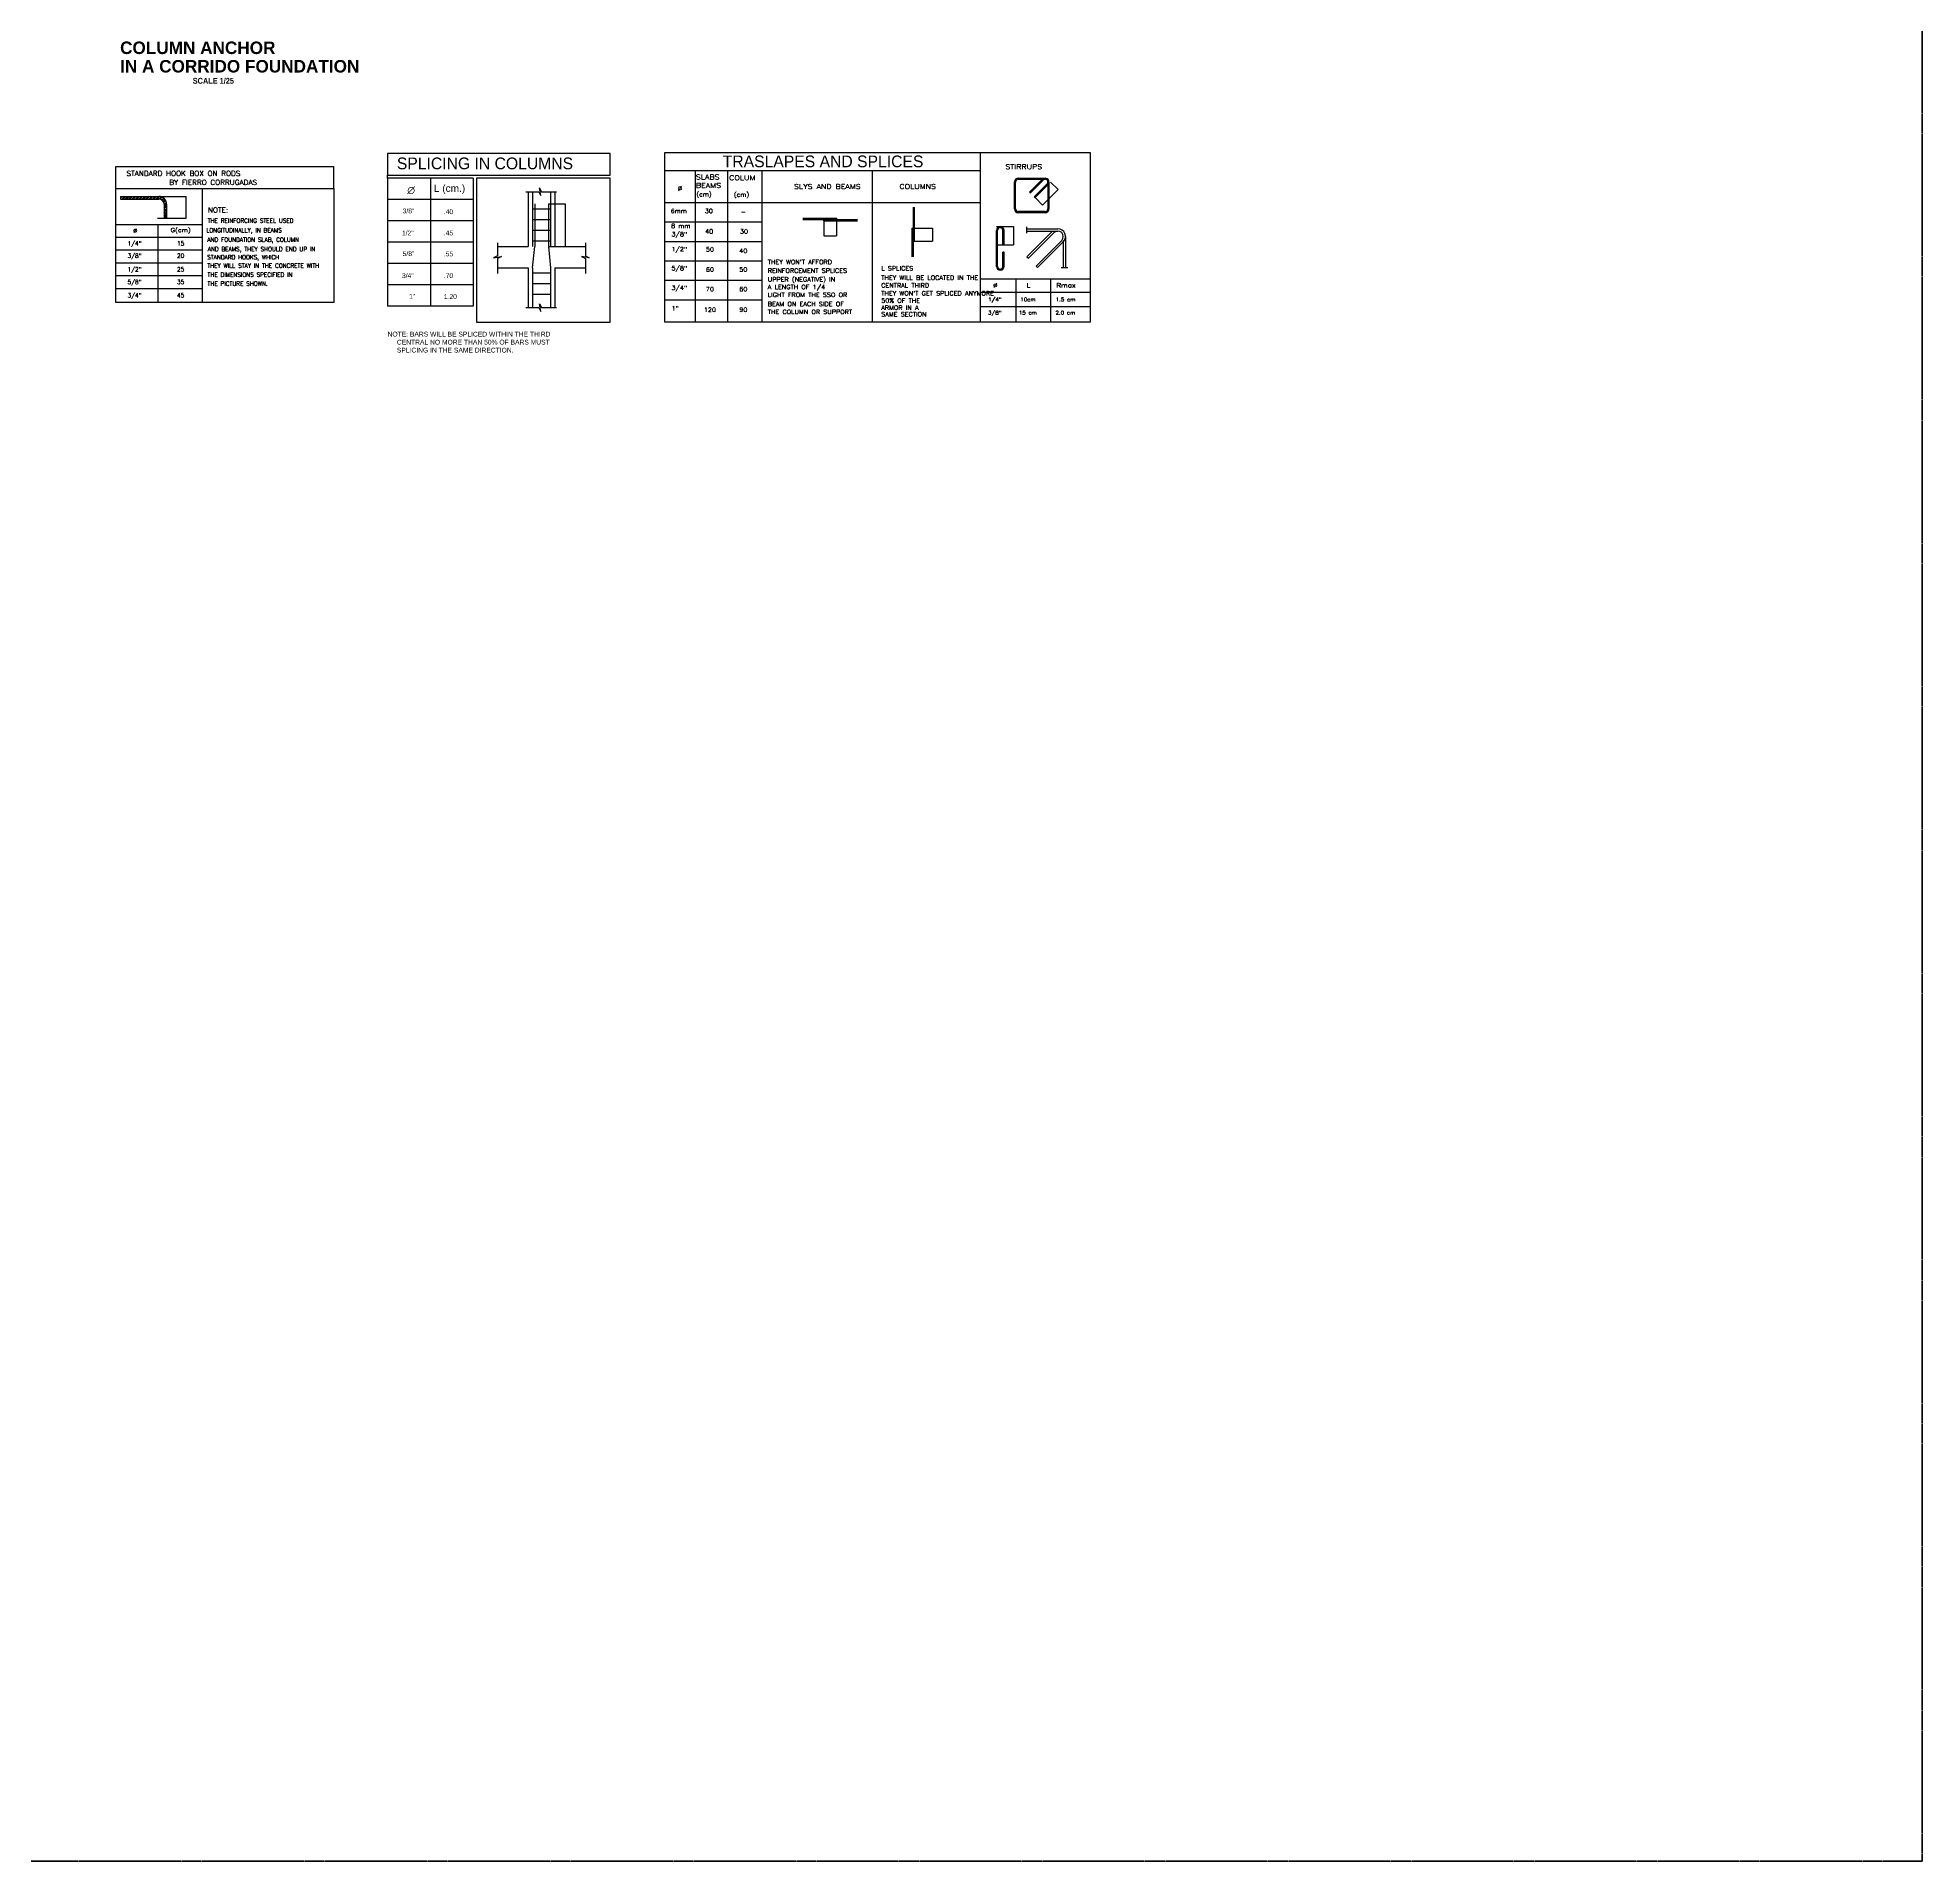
# Model space of a CAD drawing. Header units: millimetres. Extents: x -249630 to 95394, y -188036 to 109963.
# Drawn here: x 19292 to 36951, y -92290 to -75203 of the extents above; entities that cross this region are included whole.
import ezdxf
from ezdxf.enums import TextEntityAlignment as Align

# ---------------------------------------------------------------- set-up
doc = ezdxf.new("R2010")
doc.units = ezdxf.units.MM
doc.header["$PDMODE"] = 2
doc.linetypes.add('DASHED2', pattern=[9.525, 6.35, -3.175])
for name, color, linetype in [('05', 5, 'Continuous'), ('CASCO', 5, 'Continuous'), ('Concreto', 2, 'Continuous'), ('CONTORNO', 5, 'Continuous'), ('cotas', 1, 'Continuous'), ('DETALLES', 3, 'Continuous'), ('SOMBRA', 252, 'Continuous'), ('TEXTOS', 11, 'Continuous'), ('TITULOS', 180, 'Continuous'), ('VENTEXT', 3, 'Continuous'), ('VIGA-PUERTAS', 2, 'Continuous')]:
    doc.layers.add(name, color=color, linetype=linetype)
doc.styles.add('COTAS', font='arial.ttf', dxfattribs={"width": 1.1})
doc.styles.add('DESCRIPCION(E)', font='swisscbi.ttf', dxfattribs={"width": 1.1, "oblique": 15, "height": 0.15})
doc.styles.add('RO-2', font='stylu.ttf')
doc.styles.add('ROMANS', font='romans')
doc.styles.add('SIMPLEX', font='simplex.shx', dxfattribs={"height": 0.1})
doc.styles.add('Textos', font='arial.ttf')
doc.styles.add('TITULOS(E)', font='swisscbi.ttf', dxfattribs={"oblique": 15, "height": 0.23})
doc.dimstyles.new('Copy of COTA1-25', dxfattribs={"dimscale": 0.25, "dimtxt": 0.22, "dimasz": 0.12, "dimexe": 0.08, "dimexo": 0.05, "dimgap": 0.076, "dimtad": 2, "dimtih": 1, "dimtoh": 1, "dimzin": 4, "dimdsep": 46, "dimtxsty": 'COTAS', "dimblk": 'ARCHTICK', "dimcen": -0.1, "dimclrd": 141, "dimclre": 141, "dimclrt": 11, "dimadec": 0, "dimazin": 0, "dimtfac": 1, "dimtix": 1, "dimtmove": 1, "dimatfit": 3, "dimfxl": 1, "dimtolj": 1, "dimtzin": 0, "dimarcsym": 0})
doc.dimstyles.new('LUIS', dxfattribs={"dimscale": 0.05, "dimtxt": 2, "dimasz": 0.1, "dimexe": 1, "dimexo": 1, "dimgap": 1, "dimtad": 1, "dimlfac": 0.5, "dimzin": 4, "dimdsep": 46, "dimtxsty": 'ROMANS', "dimblk": 'ARCHTICK', "dimcen": 2.5, "dimdle": 1, "dimclrd": 2, "dimclre": 1, "dimclrt": 3, "dimadec": 0, "dimazin": 0, "dimtfac": 1, "dimtix": 1, "dimtmove": 2, "dimatfit": 3, "dimldrblk": 'OPEN', "dimfxl": 1, "dimtolj": 1, "dimtzin": 0, "dimarcsym": 0})
doc.dimstyles.new('PL50', dxfattribs={"dimtxt": 0.085, "dimasz": 0.095, "dimexe": 0.1, "dimexo": 0.2, "dimgap": 0.035, "dimtad": 1, "dimzin": 4, "dimdsep": 46, "dimtxsty": 'Standard', "dimblk1": 'ARROW', "dimblk2": 'ARROW', "dimsah": 1, "dimcen": 63.5, "dimdle": 0.1, "dimclrd": 1, "dimclre": 1, "dimclrt": 3, "dimaunit": 1, "dimadec": 0, "dimazin": 0, "dimtfac": 1, "dimtdec": 4, "dimtmove": 2, "dimatfit": 3, "dimldrblk": 'ARROW', "dimfxl": 1, "dimtolj": 1, "dimtzin": 0, "dimarcsym": 0})

# ---------------------------------------------------------------- blocks, each defined once
blk = doc.blocks.new('_ArchTick')
at = {"color": 0, "linetype": 'ByBlock', "const_width": 0.15}
blk.add_lwpolyline([(-0.5, -0.5), (0.5, 0.5)], dxfattribs=at)
blk = doc.blocks.new('*D388')
at = {"layer": 'CASCO', "color": 1, "lineweight": -2, "ltscale": 0.2, "transparency": 16777216}
for p, q in [((20421, -76691), (20684, -76691)), ((20415, -76894), (20684, -76894))]:
    blk.add_line(p, q, dxfattribs=at)
at = {"layer": 'CASCO', "color": 2, "lineweight": -2, "ltscale": 0.2, "transparency": 16777216}
blk.add_line((20684, -76894), (20684, -76691), dxfattribs=at)
at = {"layer": 'Defpoints', "color": 0, "ltscale": 0.2, "transparency": 16777216}
for p in [(20421, -76691), (20684, -76691), (20415, -76894)]:
    blk.add_point(p, dxfattribs=at)
at = {"layer": 'CASCO', "color": 2, "lineweight": -2, "ltscale": 0.2, "transparency": 16777216, "xscale": 0.005000000000000001, "yscale": 0.005000000000000001, "zscale": 0.005000000000000001}
for p, rotation in [((20684, -76691), 90), ((20684, -76894), 270)]:
    blk.add_blockref('_ArchTick', p, dxfattribs=dict(at, rotation=rotation))
at = {"layer": 'CASCO', "color": 3, "ltscale": 0.2, "transparency": 16777216, "insert": (20684, -76792), "char_height": 0.1, "attachment_point": 5, "rotation": 90, "style": 'ROMANS'}
blk.add_mtext('\\A1;Fsimplex.shx; G', dxfattribs=at)
blk = doc.blocks.new('_Open')
at = {"color": 0, "linetype": 'ByBlock', "lineweight": -2}
for p, q in [((-1, 0), (0, 0)), ((-1, 0), (0, 0)), ((0, 0), (-1, 0))]:
    blk.add_line(p, q, dxfattribs=at)
blk = doc.blocks.new('*D389')
at = {"layer": 'Defpoints', "color": 0, "transparency": 16777216}
for p in [(24077, -76760), (24077, -77160), (24235, -77160)]:
    blk.add_point(p, dxfattribs=at)
at = {"layer": 'SOMBRA', "color": 141, "lineweight": -2, "transparency": 16777216}
for p, q in [((24077, -76760), (24235, -76760)), ((24235, -76760), (24235, -77160)), ((24077, -77160), (24235, -77160))]:
    blk.add_line(p, q, dxfattribs=at)
at = {"layer": 'SOMBRA', "color": 141, "lineweight": -2, "transparency": 16777216, "xscale": 0.03, "yscale": 0.03, "zscale": 0.03}
for p, rotation in [((24235, -76760), 90), ((24235, -77160), 270)]:
    blk.add_blockref('_ArchTick', p, dxfattribs=dict(at, rotation=rotation))
at = {"layer": 'SOMBRA', "color": 11, "transparency": 16777216, "insert": (24235, -76960), "char_height": 0.055, "attachment_point": 5, "style": 'COTAS'}
blk.add_mtext('\\A1;L', dxfattribs=at)
blk = doc.blocks.new('ARROW')
at = {"color": 1, "linetype": 'ByBlock'}
blk.add_line((1, 0), (-1, 0), dxfattribs=at)
at = {"layer": 'cotas', "color": 4}
blk.add_line((0, 0), (0, 0), dxfattribs=at)
blk = doc.blocks.new('*D433')
at = {"color": 1, "linetype": 'Continuous', "lineweight": -2, "transparency": 16777216}
for p, q in [((26657, -76907), (26657, -77059)), ((26778, -76907), (26778, -77059)), ((26657, -77059), (26778, -77059))]:
    blk.add_line(p, q, dxfattribs=at)
at = {"layer": 'Defpoints', "color": 0, "linetype": 'Continuous', "transparency": 16777216}
for p in [(26657, -76906), (26778, -76906), (26778, -77059)]:
    blk.add_point(p, dxfattribs=at)
at = {"color": 1, "linetype": 'Continuous', "lineweight": -2, "transparency": 16777216, "xscale": 0.095, "yscale": 0.095, "zscale": 0.095, "rotation": 180}
blk.add_blockref('ARROW', (26657, -77059), dxfattribs=at)
at = {"color": 1, "linetype": 'Continuous', "lineweight": -2, "transparency": 16777216, "xscale": 0.095, "yscale": 0.095, "zscale": 0.095}
blk.add_blockref('ARROW', (26778, -77059), dxfattribs=at)
at = {"color": 3, "linetype": 'Continuous', "transparency": 16777216, "insert": (26718, -77059), "char_height": 0.085, "attachment_point": 5}
blk.add_mtext('\\A1;L', dxfattribs=at)
blk = doc.blocks.new('*D434')
at = {"color": 1, "linetype": 'Continuous', "lineweight": -2, "transparency": 16777216}
for p, q in [((27494, -76986), (27677, -76986)), ((27677, -76986), (27677, -77108)), ((27494, -77108), (27677, -77108))]:
    blk.add_line(p, q, dxfattribs=at)
at = {"layer": 'Defpoints', "color": 0, "linetype": 'Continuous', "transparency": 16777216}
for p in [(27494, -76986), (27494, -77108), (27677, -77108)]:
    blk.add_point(p, dxfattribs=at)
at = {"color": 1, "linetype": 'Continuous', "lineweight": -2, "transparency": 16777216, "xscale": 0.095, "yscale": 0.095, "zscale": 0.095}
for p, rotation in [((27677, -76986), 90), ((27677, -77108), 270)]:
    blk.add_blockref('ARROW', p, dxfattribs=dict(at, rotation=rotation))
at = {"color": 3, "linetype": 'Continuous', "transparency": 16777216, "insert": (27677, -77047), "char_height": 0.085, "attachment_point": 5, "rotation": 90}
blk.add_mtext('\\A1;L', dxfattribs=at)
blk = doc.blocks.new('*D435')
at = {"color": 1, "linetype": 'Continuous', "lineweight": -2, "transparency": 16777216}
for p, q in [((28275, -76973), (28435, -76973)), ((28435, -76973), (28435, -77143)), ((28286, -77143), (28435, -77143))]:
    blk.add_line(p, q, dxfattribs=at)
at = {"layer": 'Defpoints', "color": 0, "linetype": 'Continuous', "transparency": 16777216}
for p in [(28275, -76973), (28285, -77143), (28435, -77143)]:
    blk.add_point(p, dxfattribs=at)
at = {"color": 1, "linetype": 'Continuous', "lineweight": -2, "transparency": 16777216, "xscale": 0.095, "yscale": 0.095, "zscale": 0.095}
for p, rotation in [((28435, -76973), 90), ((28435, -77143), 270)]:
    blk.add_blockref('ARROW', p, dxfattribs=dict(at, rotation=rotation))
at = {"color": 3, "linetype": 'Continuous', "transparency": 16777216, "insert": (28435, -77058), "char_height": 0.085, "attachment_point": 5, "rotation": 90}
blk.add_mtext('\\A1;L', dxfattribs=at)
blk = doc.blocks.new('*D445')
at = {"color": 1, "linetype": 'Continuous', "lineweight": -2, "transparency": 16777216}
for p, q in [((28708, -76771), (28853, -76626)), ((28783, -76555), (28854, -76626)), ((28637, -76701), (28708, -76771))]:
    blk.add_line(p, q, dxfattribs=at)
at = {"layer": 'Defpoints', "color": 0, "linetype": 'Continuous', "transparency": 16777216}
for p in [(28783, -76555), (28853, -76626), (28637, -76700)]:
    blk.add_point(p, dxfattribs=at)
at = {"color": 1, "linetype": 'Continuous', "lineweight": -2, "transparency": 16777216, "xscale": 0.095, "yscale": 0.095, "zscale": 0.095}
for p, rotation in [((28853, -76626), 45.00000000366647), ((28708, -76771), 225.0000000036665)]:
    blk.add_blockref('ARROW', p, dxfattribs=dict(at, rotation=rotation))
at = {"color": 3, "linetype": 'Continuous', "transparency": 16777216, "insert": (28781, -76698), "char_height": 0.085, "attachment_point": 5, "rotation": 45}
blk.add_mtext('\\A1;L', dxfattribs=at)

msp = doc.modelspace()

# ---------------------------------------------------------------- hatches: boundary and pattern name
h = msp.add_hatch()
h.set_pattern_fill('ANSI32', color=2, scale=60, style=0)
h.set_pattern_definition([(45, (108030.063, -139846.198), (-15.9099026, 15.9099026), []), (45, (108040.67, -139846.198), (-15.9099026, 15.9099026), [])])
h.paths.add_polyline_path([(20476.157, -76762.233), (20476.157, -76894.233), (20500.157, -76894.233), (20500.157, -76762.233, 0.414208912), (20428.158, -76690.233, 0.000003997), (20428.157, -76690.233), (20428.157, -76690.233), (20068.157, -76690.233), (20068.157, -76714.233), (20428.157, -76714.233, -0.414213562)])

# ---------------------------------------------------------------- linework, layer by layer
at = {"color": 2, "linetype": 'Continuous'}
for p, q in [((25165.843, -76280.898), (25165.843, -77484.685)), ((20023.762, -77683.602), (20023.762, -76615.602)), ((22067.43, -76615.602), (22067.43, -77683.602)), ((22571.096, -76518.161), (22571.096, -77718.161)), ((23371.096, -76518.161), (22571.096, -76518.161)), ((22971.096, -76518.161), (22971.096, -77718.161)), ((23371.096, -76518.161), (23371.096, -77718.161)), ((24656.642, -76518.161), (23403.286, -76518.161)), ((23403.286, -76518.161), (23403.286, -77866.809)), ((24656.642, -77866.809), (24656.642, -76518.161)), ((28444.596, -76806.659), (28444.596, -76554.911)), ((28454.802, -76806.659), (28454.802, -76554.911)), ((28480.317, -76519.19), (28732.065, -76519.19)), ((28480.317, -76529.396), (28732.065, -76529.396)), ((28706.807, -76529.652), (28586.528, -76649.931)), ((28714.023, -76536.869), (28593.744, -76657.148)), ((28750.107, -76572.953), (28629.828, -76693.231)), ((28757.324, -76580.169), (28637.045, -76700.448)), ((28757.58, -76579.91), (28757.58, -76806.659)), ((28767.786, -76554.911), (28767.786, -76806.659)), ((28586.528, -76649.931), (28593.744, -76657.148)), ((28629.828, -76693.231), (28637.045, -76700.448)), ((28732.065, -76832.174), (28480.317, -76832.174)), ((28732.065, -76842.38), (28480.317, -76842.38)), ((28560.15, -77034.831), (28560.15, -76973.595)), ((28275.289, -77345.729), (28275.289, -77008.931)), ((28285.495, -77345.729), (28285.495, -77008.931)), ((28336.525, -77143.31), (28336.525, -77008.931)), ((28346.731, -77143.31), (28336.525, -77143.31)), ((28346.731, -77143.31), (28346.731, -77008.931)), ((28560.15, -76994.007), (28851.225, -76994.007)), ((28560.15, -77014.419), (28851.225, -77014.419)), ((28800.708, -77014.932), (28560.15, -77255.489)), ((28815.141, -77029.365), (28574.584, -77269.923)), ((28887.309, -77101.532), (28646.751, -77342.09)), ((28901.742, -77115.966), (28661.184, -77356.524)), ((28902.255, -77115.448), (28902.255, -77356.524)), ((28922.667, -77065.449), (28922.667, -77356.524)), ((28336.525, -77345.729), (28336.525, -77211.35)), ((28346.731, -77211.35), (28336.525, -77211.35)), ((28346.731, -77345.729), (28346.731, -77211.35)), ((28560.15, -77255.489), (28574.584, -77269.923)), ((28646.751, -77342.09), (28661.184, -77356.524)), ((28127.029, -77463.521), (29155.301, -77463.521)), ((28881.843, -77356.524), (28943.079, -77356.524)), ((22067.43, -77683.602), (20023.762, -77683.602)), ((28127.029, -77587.999), (29155.301, -77587.999)), ((23371.096, -77718.161), (22571.096, -77718.161)), ((23403.286, -77866.809), (24656.642, -77866.809))]:
    msp.add_line(p, q, dxfattribs=at)
at = {"color": 8, "linetype": 'Continuous'}
for p, q in [((28127.029, -76449.523), (25165.843, -76449.523)), ((25456.34, -77865.995), (25456.34, -76449.523)), ((25758.745, -77865.995), (25758.745, -76449.523)), ((26078.938, -77865.995), (26078.938, -76449.523)), ((27115.121, -77865.995), (27115.121, -76449.523)), ((28127.029, -76749.523), (25165.843, -76749.523)), ((26078.938, -76931.773), (25165.843, -76931.773)), ((26078.938, -77114.023), (25165.843, -77114.023)), ((26078.938, -77114.023), (25165.843, -77114.023)), ((26078.938, -77296.273), (25165.843, -77296.273)), ((26078.938, -77478.523), (25165.843, -77478.523)), ((28459.387, -77865.995), (28459.387, -77463.521)), ((28784.028, -77865.995), (28784.028, -77463.521)), ((26078.938, -77660.773), (25165.843, -77660.773)), ((29155.301, -77725.514), (28127.029, -77725.514))]:
    msp.add_line(p, q, dxfattribs=at)
at = {"color": 2}
for p, q in [((20833.473, -76615.602), (20833.473, -77683.602)), ((20023.762, -76951.602), (20833.473, -76951.602)), ((20418.38, -76951.602), (20418.38, -77683.602)), ((20023.762, -77071.602), (20833.473, -77071.602)), ((20023.762, -77191.602), (20833.473, -77191.602)), ((20023.762, -77311.602), (20833.473, -77311.602)), ((20023.762, -77431.602), (20833.473, -77431.602)), ((20023.762, -77551.602), (20833.473, -77551.602))]:
    msp.add_line(p, q, dxfattribs=at)
at = {"color": 4}
for p, q in [((20068.157, -76690.233), (20428.157, -76690.233)), ((20068.157, -76690.233), (20068.157, -76714.233)), ((20068.157, -76714.233), (20428.157, -76714.233)), ((20476.157, -76762.233), (20476.157, -76894.233)), ((20500.157, -76762.233), (20500.157, -76894.233)), ((20500.157, -76894.233), (20476.157, -76894.233))]:
    msp.add_line(p, q, dxfattribs=at)
at = {"color": 3, "linetype": 'Continuous'}
for p, q in [((27493.772, -76791.891), (27493.772, -77254.504)), ((27505.922, -76791.891), (27505.922, -77107.791)), ((26462.579, -76894.225), (26778.479, -76894.225)), ((26462.579, -76906.375), (26972.879, -76906.375)), ((26656.979, -76918.525), (26656.979, -76906.375)), ((26656.979, -76918.525), (26972.879, -76918.525)), ((26778.479, -76906.375), (26778.479, -76894.225)), ((27481.622, -76986.291), (27481.622, -77254.504)), ((27481.622, -76986.291), (27493.772, -76986.291)), ((27493.772, -77107.791), (27505.922, -77107.791))]:
    msp.add_line(p, q, dxfattribs=at)
at = {"color": 2, "linetype": 'Continuous'}
msp.add_lwpolyline([(25165.843, -77865.995), (28127.029, -77865.995), (28127.029, -76280.898), (25165.843, -76280.898)], close=True, dxfattribs=at)
msp.add_lwpolyline([(28127.029, -77865.995), (29155.301, -77865.995), (29155.301, -76280.898), (28127.029, -76280.898)], dxfattribs=at)
for centre, radius, start, end in [((28480.317, -76554.911), 35.721, 90, 180), ((28480.317, -76554.911), 25.515, 90, 180), ((28732.065, -76554.911), 25.515, 315, 135), ((28732.065, -76554.911), 35.721, 315, 90), ((28480.317, -76806.659), 35.721, 180, 270), ((28480.317, -76806.659), 25.515, 180, 270), ((28732.065, -76806.659), 25.515, 270, 0), ((28732.065, -76806.659), 35.721, 270, 0), ((28311.01, -77008.931), 35.721, 0, 180), ((28311.01, -77008.931), 25.515, 0, 180), ((28851.225, -77065.449), 51.03, 315, 135), ((28851.225, -77065.449), 71.442, 315, 90), ((28311.01, -77345.729), 35.721, 180, 0), ((28311.01, -77345.729), 25.515, 180, 0)]:
    msp.add_arc(centre, radius, start, end, dxfattribs=at)
at = {"color": 4}
for radius in [72, 48]:
    msp.add_arc((20428.157, -76762.233), radius, 0, 90, dxfattribs=at)
at = {"layer": '05', "linetype": 'Continuous'}
for p, q in [((20023.762, -76409.903), (22067.43, -76409.903)), ((24656.285, -76288.841), (22571.096, -76288.841)), ((22571.096, -76288.841), (22571.096, -76489.521)), ((24656.285, -76489.521), (24656.285, -76288.841)), ((20023.762, -76615.602), (22067.43, -76615.602)), ((22571.096, -76489.521), (24656.285, -76489.521))]:
    msp.add_line(p, q, dxfattribs=at)
for points in [[(20023.762, -76615.602), (20023.762, -76409.903)], [(22067.43, -76615.602), (22067.43, -76409.903)]]:
    msp.add_lwpolyline(points, dxfattribs=at)
at = {"layer": 'CONTORNO'}
for p, q in [((23927.259, -76645.492), (23927.259, -77159.549)), ((23948.966, -76759.549), (23948.966, -77159.549)), ((24077.103, -76759.549), (24077.103, -77159.549)), ((24097.259, -76645.492), (24097.259, -77159.549)), ((23927.259, -77359.549), (23948.966, -77159.549)), ((24077.103, -77159.549), (24097.259, -77359.549)), ((23927.259, -77359.549), (23927.259, -77731.254)), ((24097.259, -77359.549), (24097.259, -77731.254))]:
    msp.add_line(p, q, dxfattribs=at)
at = {"layer": 'CONTORNO', "color": 1}
for p, q in [((24097.259, -76809.549), (23927.259, -76809.549)), ((24097.259, -76909.549), (23927.259, -76909.549)), ((24097.259, -77009.549), (23927.259, -77009.549)), ((24097.259, -77109.549), (23927.259, -77109.549)), ((24097.259, -77409.549), (23927.259, -77409.549)), ((24097.259, -77509.549), (23927.259, -77509.549)), ((24097.259, -77609.549), (23927.259, -77609.549))]:
    msp.add_line(p, q, dxfattribs=at)
at = {"layer": 'DETALLES'}
for p, q in [((22571.096, -76518.161), (22571.096, -76489.521)), ((23371.096, -76718.161), (22571.096, -76718.161)), ((23887.259, -76645.492), (23887.259, -77159.549)), ((24137.259, -76645.492), (24137.259, -77159.549)), ((23371.096, -76918.161), (22571.096, -76918.161)), ((23371.096, -77118.161), (22571.096, -77118.161)), ((23600.628, -77159.549), (23887.259, -77159.549)), ((24137.259, -77159.549), (24423.89, -77159.549)), ((23371.096, -77318.161), (22571.096, -77318.161)), ((23371.096, -77518.161), (22571.096, -77518.161)), ((23600.628, -77359.549), (23887.259, -77359.549)), ((23887.259, -77359.549), (23887.259, -77731.254)), ((24137.259, -77359.549), (24423.89, -77359.549)), ((24137.259, -77359.549), (24137.259, -77731.254))]:
    msp.add_line(p, q, dxfattribs=at)
at = {"layer": 'SOMBRA', "color": 3, "linetype": 'DASHED2', "lineweight": 90}
msp.add_lwpolyline([(2208.367, -58233.003), (36950.996, -58233.003), (36950.996, -92289.765), (2208.367, -92289.765)], close=True, dxfattribs=at)
at = {"layer": 'VENTEXT', "color": 1}
for p, q in [((23600.628, -77123.998), (23600.628, -77245.523)), ((23600.628, -77245.523), (23563.924, -77265.917)), ((23563.924, -77265.917), (23636.794, -77251.745)), ((23636.794, -77251.745), (23600.628, -77271.448)), ((23600.628, -77271.448), (23600.628, -77413.544))]:
    msp.add_line(p, q, dxfattribs=at)
for points in [[(23864.885, -76645.492), (23986.41, -76645.492), (24006.805, -76682.196), (23992.632, -76609.325), (24012.335, -76645.492), (24154.431, -76645.492)], [(24423.89, -77123.998), (24423.89, -77245.523), (24460.594, -77265.917), (24387.724, -77251.745), (24423.89, -77271.448), (24423.89, -77413.544)], [(23864.885, -77731.254), (23986.41, -77731.254), (24006.805, -77767.957), (23992.632, -77695.087), (24012.335, -77731.254), (24154.431, -77731.254)]]:
    msp.add_lwpolyline(points, dxfattribs=at)

# ---------------------------------------------------------------- texts
at = {"color": 3}
for s, height, style, width, p in [('STANDARD HOOK BOX ON RODS', 47.5, 'SIMPLEX', 1.05, (20124.436, -76498.313)), ('STIRRUPS', 45, 'ROMANS', 1.2, (28359.445, -76434.592)), ('BY FIERRO CORRUGADAS', 47.5, 'SIMPLEX', 1.05, (20525.048, -76581.806)), ('SLABS', 45, 'ROMANS', 1.2, (25459.34, -76530.764)), ('BEAMS', 45, 'ROMANS', 1.2, (25459.34, -76609.45)), ('COLUM', 45, 'ROMANS', 1.2, (25771.035, -76537.621)), ('NOTE:', 47.5, 'SIMPLEX', 1.05, (20886.77, -76840.659)), (' ø            ', 41.8, 'SIMPLEX', 1.2, (20150.894, -77024.569)), ('  G(cm)', 38, 'SIMPLEX', 1.2, (20474.628, -77024.568)), (' LONGITUDINALLY, IN BEAMS ', 40, 'SIMPLEX', 0.975, (20845.137, -77027.195)), ('THE REINFORCING STEEL USED ', 40, 'SIMPLEX', 0.975, (20885.157, -76936.343)), (' 1/4"           15', 40, 'SIMPLEX', 0.975, (20107.363, -77150.311)), ('AND FOUNDATION SLAB, COLUMN', 40, 'SIMPLEX', 0.975, (20881.584, -77115.635)), ('AND BEAMS, THEY SHOULD END UP IN', 40, 'SIMPLEX', 0.975, (20885.306, -77203.805)), (' 3/8"           20', 40, 'SIMPLEX', 0.975, (20107.363, -77265.491)), (' 1/2"           25', 40, 'SIMPLEX', 0.975, (20107.363, -77392.587)), ('THEY WILL STAY IN THE CONCRETE WITH', 40, 'SIMPLEX', 0.975, (20881.082, -77358.641)), ('STANDARD HOOKS, WHICH ', 40, 'SIMPLEX', 0.975, (20881.082, -77279.15)), (' 5/8"           35', 40, 'SIMPLEX', 0.975, (20107.363, -77511.739)), ('THE DIMENSIONS SPECIFIED IN ', 40, 'SIMPLEX', 0.975, (20883.472, -77443.186)), ('THE PICTURE SHOWN.', 40, 'SIMPLEX', 0.975, (20883.472, -77526.327)), (' 3/4"           45', 40, 'SIMPLEX', 0.975, (20107.363, -77636.849))]:
    msp.add_text(s, height=height, dxfattribs=dict(at, style=style, width=width)).set_placement(p)
at = {"color": 4, "linetype": 'Continuous', "style": 'RO-2'}
msp.add_text('SPLICING IN COLUMNS', height=110, dxfattribs=at).set_placement((22657.43, -76435.475))
msp.add_text('TRASLAPES AND SPLICES', height=110, dxfattribs=at).set_placement((26650.906, -76416.609), align=Align.CENTER)
at = {"color": 3, "style": 'ROMANS', "width": 1.2}
for s, p in [('Ø', (25310.195, -76637.67)), ('COLUMNS', (27538.08, -76620.18))]:
    msp.add_text(s, height=45, dxfattribs=at).set_placement(p, align=Align.CENTER)
at = {"color": 3, "linetype": 'Continuous', "style": 'ROMANS', "width": 1.2}
for s, height, p in [('SLYS AND BEAMS', 45, (26691.251, -76620.18)), ('Ø', 40.5, (28266.02, -77543.242)), ('L', 40.5, (28575.598, -77543.242)), ('Rmax', 40.5, (28927.531, -77543.242))]:
    msp.add_text(s, height=height, dxfattribs=at).set_placement(p, align=Align.CENTER)
at = {"color": 3, "linetype": 'Continuous', "ltscale": 0.2, "style": 'ROMANS', "width": 1.1}
for s, p in [('6mm', (25223.386, -76846.611)), ('(cm)', (25463.617, -76689.133)), ('(cm)', (25815.295, -76692.603)), ('8 mm', (25227.115, -76985.893)), ('3/8"', (25230.844, -77064.092)), ('1/2"', (25230.844, -77203.856)), ('5/8"', (25230.844, -77382.547)), ("THEY WON'T AFFORD", (26132.784, -77325.133)), ('L SPLICES', (27195.798, -77383.832)), ('3/4"', (25230.844, -77566.46)), ('A LENGTH OF 1/4', (26132.784, -77559.168)), ('REINFORCEMENT SPLICES', (26132.784, -77404.819)), ('UPPER (NEGATIVE) IN', (26132.784, -77487.851)), ('THEY WILL BE LOCATED IN THE', (27195.798, -77471.829)), ('CENTRAL THIRD', (27195.798, -77544.191)), ('LIGHT FROM THE SSO OR', (26132.784, -77632.159)), ('BEAM ON EACH SIDE OF', (26132.784, -77718.539)), ("THEY WON'T GET SPLICED ANYMORE", (27195.798, -77617.801)), ('50% OF THE', (27195.798, -77686.08)), ('1"', (25230.844, -77758.861)), ('THE COLUMN OR SUPPORT', (26132.784, -77791.529)), ('ARMOR IN A', (27195.798, -77752.582)), ('SAME SECTION', (27195.798, -77813.754))]:
    msp.add_text(s, height=40, dxfattribs=at).set_placement(p)
for s, height, p in [('30', 40, (25580.431, -76846.498)), ('-', 40, (25903.158, -76853.404)), ('40', 40, (25583.793, -77038.236)), ('50', 40, (25590.516, -77206.473)), ('30', 40, (25909.881, -77038.236)), ('40', 40, (25903.158, -77219.901)), ('60', 40, (25590.516, -77394.853)), ('50', 40, (25903.158, -77394.853)), ('70', 40, (25590.516, -77578.765)), ('60', 40, (25903.158, -77578.765)), ('1/4"', 34.425, (28261.383, -77672.903)), ('10cm', 34.425, (28570.961, -77672.903)), ('1.5 cm', 34.425, (28922.894, -77672.903)), ('120', 40, (25590.516, -77771.166)), ('90', 40, (25903.158, -77771.166)), ('3/8"', 34.425, (28259.837, -77796.389)), ('15 cm', 34.425, (28569.415, -77796.389)), ('2.0 cm', 34.425, (28921.349, -77796.389))]:
    msp.add_text(s, height=height, dxfattribs=at).set_placement(p, align=Align.CENTER)
at = {"layer": 'Concreto', "color": 3, "insert": (22570.294, -78055.493), "char_height": 45, "attachment_point": 4, "style": 'Textos'}
msp.add_mtext('NOTE: BARS WILL BE SPLICED WITHIN THE THIRD\\P     CENTRAL NO MORE THAN 50% OF BARS MUST\\P     SPLICING IN THE SAME DIRECTION.', dxfattribs=at)
at = {"layer": 'TEXTOS', "linetype": 'ByBlock', "style": 'DESCRIPCION(E)'}
msp.add_text('SCALE 1/25', height=55, dxfattribs=at).set_placement((20744.711, -75634.248))
at = {"layer": 'TITULOS', "linetype": 'ByBlock', "style": 'TITULOS(E)', "width": 1.2}
for s, p in [('COLUMN ANCHOR', (20063.83, -75355.74)), ('IN A CORRIDO FOUNDATION', (20063.83, -75528.848))]:
    msp.add_text(s, height=117, dxfattribs=at).set_placement(p)
at = {"layer": 'VIGA-PUERTAS', "color": 4, "style": 'Textos'}
for s, p in [('∅', (22754.656, -76665.177)), ('L (cm.)', (23004.35, -76647.168))]:
    msp.add_text(s, height=67.5, dxfattribs=at).set_placement(p)
at = {"layer": 'VIGA-PUERTAS', "color": 3, "style": 'Textos'}
for s, p in [('3/8"', (22711.55, -76848.458)), ('.40', (23097.428, -76855.958)), ('1/2"', (22705.121, -77054.88)), ('.45', (23097.428, -77054.762)), ('5/8"', (22711.55, -77248.868)), ('.55', (23097.428, -77251.081)), ('3/4"', (22705.121, -77454.88)), ('.70', (23097.428, -77454.762)), ('1"', (22772.703, -77648.868)), ('1.20', (23097.428, -77651.081))]:
    msp.add_text(s, height=45, dxfattribs=at).set_placement(p)

# ---------------------------------------------------------------- dimensions: what is measured, and where the dimension line sits
at = {"color": 1, "linetype": 'Continuous'}
dim = msp.add_aligned_dim(p1=(28637.045, -76700.448), p2=(28782.582, -76554.911), distance=-100.217, text='L', dimstyle='PL50', dxfattribs=at)
dim.commit()
dim.dimension.update_dxf_attribs({"geometry": '*D445', "text_midpoint": (28780.623, -76698.489)})
dim = msp.add_linear_dim(base=(26778.479, -77058.754), p1=(26656.979, -76906.375), p2=(26778.479, -76906.375), text='L', dimstyle='PL50', dxfattribs=at)
dim.commit()
dim.dimension.update_dxf_attribs({"geometry": '*D433', "text_midpoint": (26717.729, -77058.676)})
for base, p1, p2, picture, middle in [((27677.068, -77107.791), (27493.772, -76986.291), (27493.772, -77107.791), '*D434', (27676.991, -77047.041)), ((28435.042, -77143.31), (28275.081, -76973.21), (28285.495, -77143.31), '*D435', (28434.965, -77058.26))]:
    dim = msp.add_linear_dim(base=base, p1=p1, p2=p2, angle=90, text='L', dimstyle='PL50', dxfattribs=at)
    dim.commit()
    dim.dimension.update_dxf_attribs({"geometry": picture, "text_midpoint": middle})
at = {"layer": 'CASCO', "ltscale": 0.2}
dim = msp.add_linear_dim(base=(20684.049, -76690.662), p1=(20415.17, -76894.112), p2=(20420.739, -76690.662), angle=90, text='Fsimplex.shx; G', dimstyle='LUIS', dxfattribs=at)
dim.commit()
dim.dimension.update_dxf_attribs({"geometry": '*D388', "text_midpoint": (20683.933, -76792.387)})
at = {"layer": 'SOMBRA'}
dim = msp.add_linear_dim(base=(24235.163, -77159.549), p1=(24077.103, -76759.549), p2=(24077.103, -77159.549), angle=90, text='L', dimstyle='Copy of COTA1-25', dxfattribs=at)
dim.commit()
dim.dimension.update_dxf_attribs({"geometry": '*D389', "text_midpoint": (24235.201, -76959.549)})

doc.saveas('drawing.dxf')
